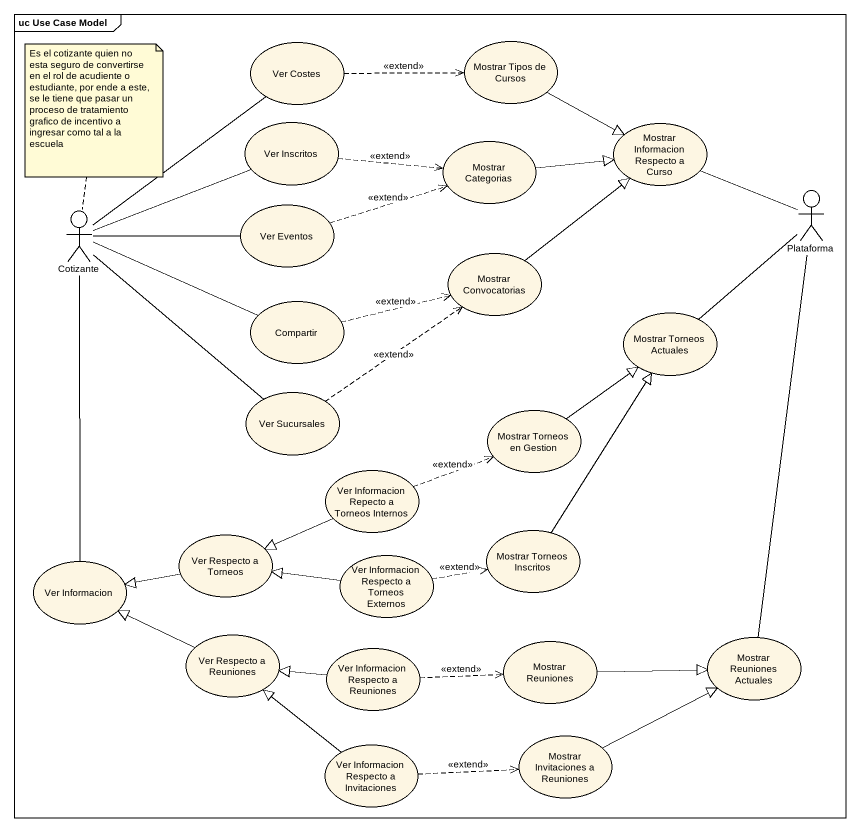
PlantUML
@startuml
mainframe uc Use Case Model
usecase "Ver Costes" as Ver_Costes
usecase "Mostrar Tipos de Cursos" as Mostrar_Tipos_de_Cursos
usecase "Ver Inscritos" as Ver_Inscritos
usecase "Mostrar Categorias" as Mostrar_Categorias
usecase "Mostrar Informacion Respecto a Curso" as Mostrar_Informacion
actor Plataforma
actor Cotizante
usecase "Ver Eventos" as Ver_Eventos
usecase "Mostrar Convocatorias" as Mostrar_Convocatorias
usecase Compartir
usecase "Mostrar Torneos Actuales" as Mostrar_Torneos_Actuales
usecase "Ver Sucursales" as Ver_Sucursales
usecase "Mostrar Torneos en Gestion" as Mostrar_Torneos_en_Gestion
usecase "Ver Informacion Repecto a Torneos Internos" as Ver_Informacion_Repecto_a
usecase "Ver Respecto a Torneos" as Ver_Respecto_a_Torneos
usecase "Ver Informacion Respecto a Torneos Externos" as Ver_Informacion_Respecto_a
usecase "Mostrar Torneos Inscritos" as Mostrar_Torneos_Inscritos
usecase "Ver Informacion" as Ver_Informacion
usecase "Ver Respecto a Reuniones" as Ver_Respecto_a_Reuniones
usecase "Ver Informacion Respecto a Reuniones" as Ver_Informacion_Respecto_a_2
usecase "Mostrar Reuniones" as Mostrar_Reuniones
usecase "Mostrar Reuniones Actuales" as Mostrar_Reuniones_Actuales
usecase "Ver Informacion Respecto a Invitaciones" as Ver_Informacion_Respecto_a_3
usecase "Mostrar Invitaciones a Reuniones" as Mostrar_Invitaciones_a
Ver_Costes .right.> Mostrar_Tipos_de_Cursos : <<extend>>
Mostrar_Tipos_de_Cursos -right-|> Mostrar_Informacion
Ver_Inscritos .right.> Mostrar_Categorias : <<extend>>
Mostrar_Categorias -right-|> Mostrar_Informacion
Mostrar_Informacion -right- Plataforma
Cotizante -up- Ver_Costes
Cotizante -right- Ver_Inscritos
Cotizante -right- Ver_Eventos
Cotizante -right- Compartir
Cotizante -- Ver_Sucursales
Cotizante -- Ver_Informacion
Ver_Eventos .right.> Mostrar_Categorias : <<extend>>
Mostrar_Convocatorias -up-|> Mostrar_Informacion
Compartir .right.> Mostrar_Convocatorias : <<extend>>
Mostrar_Torneos_Actuales -up- Plataforma
Ver_Sucursales .up.> Mostrar_Convocatorias : <<extend>>
Mostrar_Torneos_en_Gestion -up-|> Mostrar_Torneos_Actuales
Ver_Informacion_Repecto_a .right.> Mostrar_Torneos_en_Gestion : <<extend>>
Ver_Informacion_Repecto_a -left-|> Ver_Respecto_a_Torneos
Ver_Respecto_a_Torneos -left-|> Ver_Informacion
Ver_Informacion_Respecto_a -left-|> Ver_Respecto_a_Torneos
Ver_Informacion_Respecto_a .right.> Mostrar_Torneos_Inscritos : <<extend>>
Mostrar_Torneos_Inscritos -up-|> Mostrar_Torneos_Actuales
Ver_Respecto_a_Reuniones -left-|> Ver_Informacion
Ver_Informacion_Respecto_a_2 -left-|> Ver_Respecto_a_Reuniones
Ver_Informacion_Respecto_a_2 .right.> Mostrar_Reuniones : <<extend>>
Mostrar_Reuniones -right-|> Mostrar_Reuniones_Actuales
Mostrar_Reuniones_Actuales -up- Plataforma
Ver_Informacion_Respecto_a_3 -up-|> Ver_Respecto_a_Reuniones
Ver_Informacion_Respecto_a_3 .right.> Mostrar_Invitaciones_a : <<extend>>
Mostrar_Invitaciones_a -right-|> Mostrar_Reuniones_Actuales
note top of Cotizante : Es el cotizante quien no esta seguro de convertirse en el rol de acudiente o estudiante, por ende a este, se le tiene que pasar un proceso de tratamiento grafico de incentivo a ingresar como tal a la escuela
@enduml
